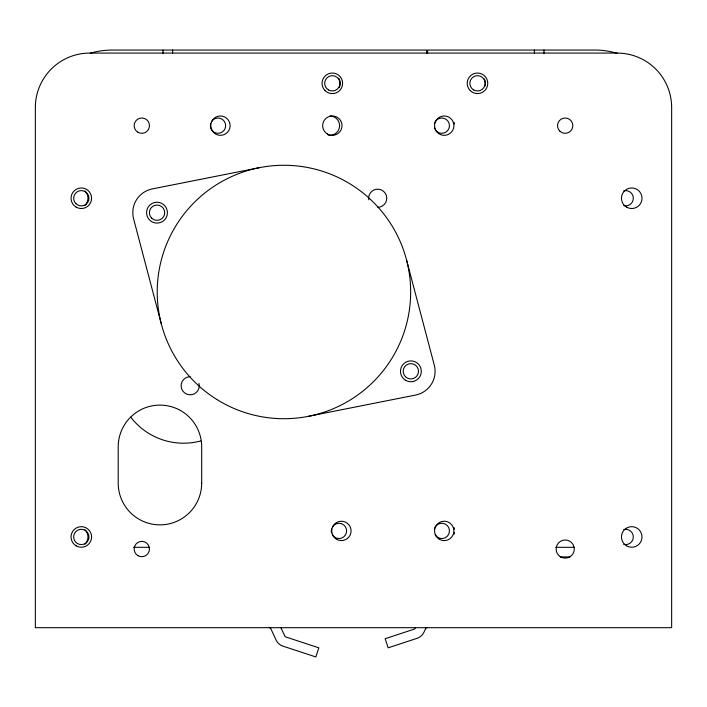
<?xml version="1.0" encoding="UTF-8"?>
<svg xmlns="http://www.w3.org/2000/svg" width="707" height="707" viewBox="0 0 707 707"><rect width="100%" height="100%" fill="white"/><g stroke="black" fill="none" stroke-linecap="round" stroke-linejoin="round"><path stroke-width="1.06" d="M259.275 167.7L152.279 188.928A24.197 24.197 0 0 0 133.596 218.834L161.417 324.31M308.606 416.282L415.601 395.054A24.197 24.197 0 0 0 434.292 365.148L406.463 259.672M133.57 547.315L149.036 547.315M555.782 547.315L574.296 547.315M560.156 556.913L569.957 556.913M280.856 627.551L284.797 636A1.918 1.918 0 0 0 285.937 637.016L318.839 647.824L315.843 656.944L282.941 646.136A11.524 11.524 0 0 1 276.101 640.065L270.843 628.788A1.918 1.918 0 0 0 269.102 627.683M543.992 50.056L543.992 53.255M534.386 50.056L534.386 53.432M427.594 53.432L427.594 50.056L594.914 50.056A76.135 76.135 0 0 1 616.725 53.246M426.683 53.432L426.683 50.056L112.086 50.056A76.135 76.135 0 0 0 90.275 53.246M172.614 50.056L172.614 53.432M163.008 50.056L163.008 53.255M427.302 627.683A1.918 1.918 0 0 0 425.561 628.788L423.953 632.235A11.524 11.524 0 0 1 417.112 638.315L388.161 647.824L385.165 638.704L414.116 629.186A1.918 1.918 0 0 0 415.256 628.178M200.761 440.938A66.538 66.538 0 0 1 130.751 417.174M84.964 529.684A10.278 10.278 0 0 1 84.964 544.231M329.913 115.983A9.677 9.677 0 0 1 339.554 126.5A9.677 9.677 0 0 1 328.225 135.187M338.812 78.177A10.278 10.278 0 0 1 339.227 87.668M84.964 190.97A10.278 10.278 0 0 1 84.964 205.516M484.392 78.972A10.278 10.278 0 0 1 485.011 85.98M198.959 383.397A9.076 9.076 0 0 1 191.765 394.683A9.076 9.076 0 0 1 181.151 386.535A9.076 9.076 0 0 1 190.192 376.672M368.762 199.816A9.076 9.076 0 0 1 376.637 189.229A9.076 9.076 0 0 1 386.756 197.713A9.076 9.076 0 0 1 377.697 207.31M623.698 190.855A7.644 7.644 0 0 1 633.331 198.243A7.644 7.644 0 0 1 623.698 205.631M623.698 529.57A7.644 7.644 0 0 1 633.331 536.958A7.644 7.644 0 0 1 623.698 544.346M454.08 122.373A12.699 12.699 0 0 1 454.398 123.999M454.398 532.565A12.699 12.699 0 0 1 454.08 534.192M454.08 527.616A12.699 12.699 0 0 1 454.398 529.251M211.393 121.834A7.644 7.644 0 0 1 224.278 121.268A7.644 7.644 0 0 1 219.338 133.19A7.644 7.644 0 0 1 210.624 123.681M434.416 123.681A7.644 7.644 0 0 1 446.197 119.395A7.644 7.644 0 0 1 446.197 131.926A7.644 7.644 0 0 1 434.416 127.64M332.361 527.086A7.644 7.644 0 0 1 343.902 525.045A7.644 7.644 0 0 1 343.902 536.763A7.644 7.644 0 0 1 332.361 534.731M331.592 532.884A7.644 7.644 0 0 1 331.592 528.924M434.416 528.924A7.644 7.644 0 0 1 445.631 524.285A7.644 7.644 0 0 1 447.213 536.313A7.644 7.644 0 0 1 435.185 534.731M617.211 53.078L89.789 53.078A54.439 54.439 0 0 0 35.35 107.517L35.35 627.683L671.65 627.683L671.65 107.517A54.439 54.439 0 0 0 617.211 53.078M201.681 483.128L201.681 446.833A41.731 41.731 0 0 0 159.95 405.102A41.731 41.731 0 0 0 118.21 446.833L118.21 483.128A41.731 41.731 0 0 0 159.95 524.859A41.731 41.731 0 0 0 201.681 483.128M216.793 399.455A126.712 126.712 0 0 0 410.581 296.419A126.712 126.712 0 0 0 224.455 180.108A126.712 126.712 0 0 0 216.793 399.455M405.367 380.172A10.437 10.437 0 0 0 421.319 371.688A10.437 10.437 0 0 0 405.995 362.108A10.437 10.437 0 0 0 405.367 380.172M151.457 221.512A10.437 10.437 0 0 0 167.418 213.028A10.437 10.437 0 0 0 152.093 203.448A10.437 10.437 0 0 0 151.457 221.512M76.179 545.857A10.278 10.278 0 0 0 91.601 536.958A10.278 10.278 0 0 0 76.179 528.049A10.278 10.278 0 0 0 76.179 545.857M76.179 207.142A10.278 10.278 0 0 0 91.601 198.243A10.278 10.278 0 0 0 76.179 189.335A10.278 10.278 0 0 0 76.179 207.142M137.98 555.675A7.644 7.644 0 0 0 149.451 549.056A7.644 7.644 0 0 0 137.98 542.428A7.644 7.644 0 0 0 137.98 555.675M336.567 539.291A9.677 9.677 0 0 0 351.079 530.904A9.677 9.677 0 0 0 336.567 522.526A9.677 9.677 0 0 0 336.567 539.291M559.785 131.069A7.644 7.644 0 0 0 572.582 127.64A7.644 7.644 0 0 0 563.214 118.272A7.644 7.644 0 0 0 559.785 131.069M470.226 90.593A10.278 10.278 0 0 0 487.423 85.98A10.278 10.278 0 0 0 474.83 73.387A10.278 10.278 0 0 0 470.226 90.593M437.386 132.501A9.677 9.677 0 0 0 453.576 128.161A9.677 9.677 0 0 0 441.725 116.31A9.677 9.677 0 0 0 437.386 132.501M626.588 207.142A10.278 10.278 0 0 0 642.009 198.243A10.278 10.278 0 0 0 626.588 189.335A10.278 10.278 0 0 0 626.588 207.142M405.438 376.698A7.644 7.644 0 0 0 418.235 373.269A7.644 7.644 0 0 0 408.867 363.902A7.644 7.644 0 0 0 405.438 376.698M626.588 545.857A10.278 10.278 0 0 0 642.009 536.958A10.278 10.278 0 0 0 626.588 528.049A10.278 10.278 0 0 0 626.588 545.857M560.66 556.913A9.076 9.076 0 0 0 574.27 549.056A9.076 9.076 0 0 0 560.66 541.2A9.076 9.076 0 0 0 560.66 556.913M151.634 218.101A7.644 7.644 0 0 0 164.431 214.672A7.644 7.644 0 0 0 155.063 205.304A7.644 7.644 0 0 0 151.634 218.101M137.98 132.28A7.644 7.644 0 0 0 149.451 125.66A7.644 7.644 0 0 0 137.98 119.032A7.644 7.644 0 0 0 137.98 132.28M213.594 132.501A9.677 9.677 0 0 0 229.784 128.161A9.677 9.677 0 0 0 217.933 116.31A9.677 9.677 0 0 0 213.594 132.501M439.392 539.291A9.677 9.677 0 0 0 453.903 530.904A9.677 9.677 0 0 0 439.392 522.526A9.677 9.677 0 0 0 439.392 539.291M327.491 134.038A9.677 9.677 0 0 0 342.011 125.66A9.677 9.677 0 0 0 327.491 117.282A9.677 9.677 0 0 0 327.491 134.038M325.061 90.593A10.278 10.278 0 0 0 342.259 85.98A10.278 10.278 0 0 0 329.665 73.387A10.278 10.278 0 0 0 325.061 90.593M75.914 203.651A7.644 7.644 0 0 0 88.702 200.222A7.644 7.644 0 0 0 79.343 190.855A7.644 7.644 0 0 0 75.914 203.651M328.508 89.939A7.644 7.644 0 0 0 339.979 83.32A7.644 7.644 0 0 0 328.508 76.701A7.644 7.644 0 0 0 328.508 89.939M77.496 543.577A7.644 7.644 0 0 0 88.967 536.958A7.644 7.644 0 0 0 77.496 530.33A7.644 7.644 0 0 0 77.496 543.577M473.672 89.939A7.644 7.644 0 0 0 485.143 83.32A7.644 7.644 0 0 0 473.672 76.701A7.644 7.644 0 0 0 473.672 89.939"/></g></svg>
